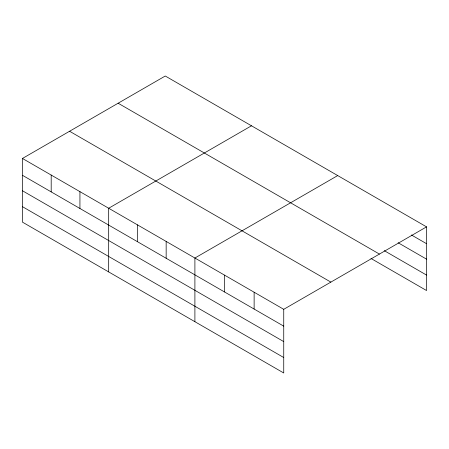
<?xml version="1.0" encoding="UTF-8"?>
<svg xmlns="http://www.w3.org/2000/svg" width="449" height="449" viewBox="0 0 449 449"><rect width="100%" height="100%" fill="white"/><g stroke="black" fill="none" stroke-linecap="round" stroke-linejoin="round"><path stroke-width="0.67" d="M22.45 158.463L283.74 309.316L283.74 372.99L22.45 222.132L22.45 158.463L165.26 76.01L426.55 226.868L426.55 290.537L370.953 258.439M251.485 125.793L108.675 208.246L108.675 271.914M337.71 175.576L194.9 258.029L194.9 321.697M283.74 309.316L426.55 226.868M411.441 234.979L426.55 243.7M398.145 242.757L426.55 259.157M384.249 250.654L426.55 275.08M118.132 103.219L379.422 254.078M69.578 131.254L330.868 282.107M22.45 175.295L283.74 326.148M22.45 190.752L283.74 341.605M22.45 206.675L283.74 357.533M254.128 292.22L254.128 309.052M224.517 275.125L224.517 291.957M166.158 241.433L166.158 258.265M137.416 224.837L137.416 241.674M79.933 191.65L79.933 208.482M51.192 175.059L51.192 191.891"/></g></svg>
